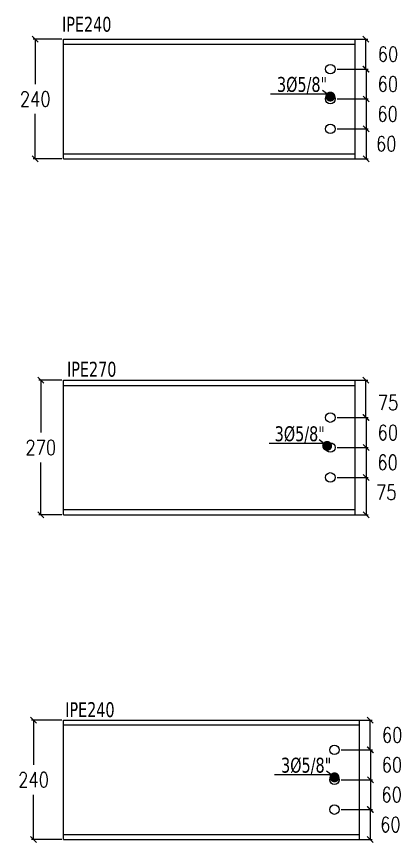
# Model space of a CAD drawing. Header units: millimetres. Extents: x -900 to 77642, y -21218 to 30657.
# Drawn here: x 1856 to 2633, y -11129 to -9470 of the extents above; entities that cross this region are included whole.
import ezdxf
from ezdxf.enums import TextEntityAlignment as Align

# ---------------------------------------------------------------- set-up
doc = ezdxf.new("R2010")
doc.units = ezdxf.units.MM
doc.header["$LTSCALE"] = 0.9
doc.layers.add('COTAS', color=8, linetype='Continuous')
doc.layers.add('PERFORACIONES', color=1, linetype='Continuous')
doc.styles.add('CNI_COTAS', font='romans.shx', dxfattribs={"width": 0.8})
doc.styles.add('VERDANA', font='verdana.ttf')
doc.dimstyles.new('1.1', dxfattribs={"dimscale": 0, "dimtxt": 15, "dimasz": 20, "dimexe": 2, "dimexo": 2, "dimgap": 7, "dimtad": 1, "dimdec": 0, "dimzin": 4, "dimdsep": 46, "dimtxsty": 'CNI_COTAS', "dimblk": 'DOTSMALL', "dimcen": 0, "dimclrd": 256, "dimclrt": 3, "dimadec": 0, "dimazin": 0, "dimtfac": 1, "dimtdec": 0, "dimtmove": 2, "dimatfit": 0, "dimldrblk": 'DOT', "dimfxl": 0.05, "dimtolj": 1, "dimtzin": 0, "dimarcsym": 1})
doc.dimstyles.new('1.4', dxfattribs={"dimscale": 0, "dimtxt": 30, "dimasz": 12, "dimexe": 4, "dimexo": 4, "dimgap": 15, "dimtad": 1, "dimdec": 0, "dimzin": 4, "dimdsep": 46, "dimtxsty": 'CNI_COTAS', "dimblk": 'OBLIQUE', "dimcen": -0.09, "dimclrd": 256, "dimclrt": 3, "dimadec": 0, "dimazin": 0, "dimtfac": 1, "dimtdec": 0, "dimtmove": 2, "dimatfit": 0, "dimldrblk": 'DOT', "dimfxl": 0.05, "dimtolj": 1, "dimtzin": 0, "dimarcsym": 0})

# ---------------------------------------------------------------- blocks, each defined once
blk = doc.blocks.new('_Oblique')
at = {"color": 0, "linetype": 'ByBlock', "lineweight": -2}
blk.add_line((-0.5, -0.5), (0.5, 0.5), dxfattribs=at)
blk = doc.blocks.new('*D704')
at = {"layer": 'COTAS', "color": 0, "lineweight": -2, "transparency": 16777216}
for p, q in [((1947, -9515.3), (1889.9, -9515.3)), ((1947, -9755.3), (1889.9, -9755.3))]:
    blk.add_line(p, q, dxfattribs=at)
at = {"layer": 'COTAS', "lineweight": -2, "transparency": 16777216}
for p, q in [((1893.9, -9515.3), (1893.9, -9605.3)), ((1893.9, -9755.3), (1893.9, -9665.3))]:
    blk.add_line(p, q, dxfattribs=at)
at = {"layer": 'Defpoints', "color": 0, "transparency": 16777216}
for p in [(1893.9, -9515.3), (1951, -9515.3), (1951, -9755.3)]:
    blk.add_point(p, dxfattribs=at)
at = {"layer": 'COTAS', "lineweight": -2, "transparency": 16777216, "xscale": 12, "yscale": 12, "zscale": 12}
for p, rotation in [((1893.9, -9515.3), 90), ((1893.9, -9755.3), 270)]:
    blk.add_blockref('_Oblique', p, dxfattribs=dict(at, rotation=rotation))
at = {"layer": 'COTAS', "color": 3, "transparency": 16777216, "insert": (1893.9, -9635.3), "char_height": 30, "attachment_point": 5, "rotation": 0.01, "style": 'CNI_COTAS'}
blk.add_mtext('\\A1;240', dxfattribs=at)
blk = doc.blocks.new('_Dot')
at = {"color": 0, "linetype": 'ByBlock', "lineweight": -2}
blk.add_line((-0.5, 0), (-1, 0), dxfattribs=at)
at = {"color": 0, "linetype": 'ByBlock', "const_width": 0.5}
blk.add_lwpolyline([(-0.25, 0, 1), (0.25, 0, 1)], format="xyb", close=True, dxfattribs=at)
blk = doc.blocks.new('_DotSmall')
at = {"color": 0, "linetype": 'ByBlock', "const_width": 0.5}
blk.add_lwpolyline([(-0.0625, 0, 1), (0.0625, 0, 1)], format="xyb", close=True, dxfattribs=at)
blk = doc.blocks.new('*D651')
at = {"layer": 'COTAS', "color": 0, "lineweight": -2, "transparency": 16777216}
for p, q in [((2499.5, -9575.3), (2562, -9575.3)), ((2499.5, -9635.3), (2562, -9635.3))]:
    blk.add_line(p, q, dxfattribs=at)
at = {"layer": 'COTAS', "lineweight": -2, "transparency": 16777216}
blk.add_line((2558, -9575.3), (2558, -9635.3), dxfattribs=at)
at = {"layer": 'Defpoints', "color": 0, "transparency": 16777216}
for p in [(2495.5, -9575.3), (2495.5, -9635.3), (2558, -9635.3)]:
    blk.add_point(p, dxfattribs=at)
at = {"layer": 'COTAS', "lineweight": -2, "transparency": 16777216, "xscale": 12, "yscale": 12, "zscale": 12}
for p, rotation in [((2558, -9575.3), 90), ((2558, -9635.3), 270)]:
    blk.add_blockref('_Oblique', p, dxfattribs=dict(at, rotation=rotation))
at = {"layer": 'COTAS', "color": 3, "transparency": 16777216, "insert": (2601.4, -9605.3), "char_height": 30, "attachment_point": 5, "rotation": 0.01, "style": 'CNI_COTAS'}
blk.add_mtext('\\A1;60', dxfattribs=at)
blk = doc.blocks.new('*D652')
at = {"layer": 'COTAS', "color": 0, "lineweight": -2, "transparency": 16777216}
for p, q in [((2499.5, -9635.3), (2562, -9635.3)), ((2499.5, -9695.3), (2562, -9695.3))]:
    blk.add_line(p, q, dxfattribs=at)
at = {"layer": 'COTAS', "lineweight": -2, "transparency": 16777216}
blk.add_line((2558, -9635.3), (2558, -9695.3), dxfattribs=at)
at = {"layer": 'Defpoints', "color": 0, "transparency": 16777216}
for p in [(2495.5, -9635.3), (2495.5, -9695.3), (2558, -9695.3)]:
    blk.add_point(p, dxfattribs=at)
at = {"layer": 'COTAS', "lineweight": -2, "transparency": 16777216, "xscale": 12, "yscale": 12, "zscale": 12}
for p, rotation in [((2558, -9635.3), 90), ((2558, -9695.3), 270)]:
    blk.add_blockref('_Oblique', p, dxfattribs=dict(at, rotation=rotation))
at = {"layer": 'COTAS', "color": 3, "transparency": 16777216, "insert": (2600.9, -9665.3), "char_height": 30, "attachment_point": 5, "rotation": 0.01, "style": 'CNI_COTAS'}
blk.add_mtext('\\A1;60', dxfattribs=at)
blk = doc.blocks.new('*D653')
at = {"layer": 'COTAS', "color": 0, "lineweight": -2, "transparency": 16777216}
for p, q in [((2499.5, -9695.3), (2561.9, -9695.3)), ((2499.5, -9755.3), (2561.9, -9755.3))]:
    blk.add_line(p, q, dxfattribs=at)
at = {"layer": 'COTAS', "lineweight": -2, "transparency": 16777216}
blk.add_line((2557.9, -9695.3), (2557.9, -9755.3), dxfattribs=at)
at = {"layer": 'Defpoints', "color": 0, "transparency": 16777216}
for p in [(2495.5, -9695.3), (2495.5, -9755.3), (2557.9, -9755.3)]:
    blk.add_point(p, dxfattribs=at)
at = {"layer": 'COTAS', "lineweight": -2, "transparency": 16777216, "xscale": 12, "yscale": 12, "zscale": 12}
for p, rotation in [((2557.9, -9695.3), 90), ((2557.9, -9755.3), 270)]:
    blk.add_blockref('_Oblique', p, dxfattribs=dict(at, rotation=rotation))
at = {"layer": 'COTAS', "color": 3, "transparency": 16777216, "insert": (2598.2, -9725.3), "char_height": 30, "attachment_point": 5, "rotation": 0.01, "style": 'CNI_COTAS'}
blk.add_mtext('\\A1;60', dxfattribs=at)
blk = doc.blocks.new('*D654')
at = {"layer": 'COTAS', "color": 0, "lineweight": -2, "transparency": 16777216}
for p, q in [((2499.5, -9515.3), (2561.5, -9515.3)), ((2499.5, -9575.3), (2561.5, -9575.3))]:
    blk.add_line(p, q, dxfattribs=at)
at = {"layer": 'COTAS', "lineweight": -2, "transparency": 16777216}
blk.add_line((2557.5, -9575.3), (2557.5, -9515.3), dxfattribs=at)
at = {"layer": 'Defpoints', "color": 0, "transparency": 16777216}
for p in [(2495.5, -9515.3), (2557.5, -9515.3), (2495.5, -9575.3)]:
    blk.add_point(p, dxfattribs=at)
at = {"layer": 'COTAS', "lineweight": -2, "transparency": 16777216, "xscale": 12, "yscale": 12, "zscale": 12}
for p, rotation in [((2557.5, -9515.3), 90), ((2557.5, -9575.3), 270)]:
    blk.add_blockref('_Oblique', p, dxfattribs=dict(at, rotation=rotation))
at = {"layer": 'COTAS', "color": 3, "transparency": 16777216, "insert": (2601.7, -9545.3), "char_height": 30, "attachment_point": 5, "rotation": 0.01, "style": 'CNI_COTAS'}
blk.add_mtext('\\A1;60', dxfattribs=at)
blk = doc.blocks.new('*D688')
at = {"layer": 'COTAS', "color": 0, "lineweight": -2, "transparency": 16777216}
for p, q in [((1947, -10200.3), (1901.1, -10200.3)), ((1947, -10470.3), (1901.1, -10470.3))]:
    blk.add_line(p, q, dxfattribs=at)
at = {"layer": 'COTAS', "lineweight": -2, "transparency": 16777216}
for p, q in [((1905.1, -10200.3), (1905.1, -10305.3)), ((1905.1, -10470.3), (1905.1, -10365.3))]:
    blk.add_line(p, q, dxfattribs=at)
at = {"layer": 'Defpoints', "color": 0, "transparency": 16777216}
for p in [(1905.1, -10200.3), (1951, -10200.3), (1951, -10470.3)]:
    blk.add_point(p, dxfattribs=at)
at = {"layer": 'COTAS', "lineweight": -2, "transparency": 16777216, "xscale": 12, "yscale": 12, "zscale": 12}
for p, rotation in [((1905.1, -10200.3), 90), ((1905.1, -10470.3), 270)]:
    blk.add_blockref('_Oblique', p, dxfattribs=dict(at, rotation=rotation))
at = {"layer": 'COTAS', "color": 3, "transparency": 16777216, "insert": (1905.1, -10335.3), "char_height": 30, "attachment_point": 5, "rotation": 0.01, "style": 'CNI_COTAS'}
blk.add_mtext('\\A1;270', dxfattribs=at)
blk = doc.blocks.new('*D655')
at = {"layer": 'COTAS', "color": 0, "lineweight": -2, "transparency": 16777216}
for p, q in [((2499.5, -10275.3), (2562, -10275.3)), ((2499.5, -10335.3), (2562, -10335.3))]:
    blk.add_line(p, q, dxfattribs=at)
at = {"layer": 'COTAS', "lineweight": -2, "transparency": 16777216}
blk.add_line((2558, -10275.3), (2558, -10335.3), dxfattribs=at)
at = {"layer": 'Defpoints', "color": 0, "transparency": 16777216}
for p in [(2495.5, -10275.3), (2495.5, -10335.3), (2558, -10335.3)]:
    blk.add_point(p, dxfattribs=at)
at = {"layer": 'COTAS', "lineweight": -2, "transparency": 16777216, "xscale": 12, "yscale": 12, "zscale": 12}
for p, rotation in [((2558, -10275.3), 90), ((2558, -10335.3), 270)]:
    blk.add_blockref('_Oblique', p, dxfattribs=dict(at, rotation=rotation))
at = {"layer": 'COTAS', "color": 3, "transparency": 16777216, "insert": (2601.4, -10305.3), "char_height": 30, "attachment_point": 5, "rotation": 0.01, "style": 'CNI_COTAS'}
blk.add_mtext('\\A1;60', dxfattribs=at)
blk = doc.blocks.new('*D656')
at = {"layer": 'COTAS', "color": 0, "lineweight": -2, "transparency": 16777216}
for p, q in [((2499.5, -10335.3), (2562, -10335.3)), ((2499.5, -10395.3), (2562, -10395.3))]:
    blk.add_line(p, q, dxfattribs=at)
at = {"layer": 'COTAS', "lineweight": -2, "transparency": 16777216}
blk.add_line((2558, -10335.3), (2558, -10395.3), dxfattribs=at)
at = {"layer": 'Defpoints', "color": 0, "transparency": 16777216}
for p in [(2495.5, -10335.3), (2495.5, -10395.3), (2558, -10395.3)]:
    blk.add_point(p, dxfattribs=at)
at = {"layer": 'COTAS', "lineweight": -2, "transparency": 16777216, "xscale": 12, "yscale": 12, "zscale": 12}
for p, rotation in [((2558, -10335.3), 90), ((2558, -10395.3), 270)]:
    blk.add_blockref('_Oblique', p, dxfattribs=dict(at, rotation=rotation))
at = {"layer": 'COTAS', "color": 3, "transparency": 16777216, "insert": (2600.9, -10365.3), "char_height": 30, "attachment_point": 5, "rotation": 0.01, "style": 'CNI_COTAS'}
blk.add_mtext('\\A1;60', dxfattribs=at)
blk = doc.blocks.new('*D657')
at = {"layer": 'COTAS', "color": 0, "lineweight": -2, "transparency": 16777216}
for p, q in [((2499.5, -10395.3), (2561.9, -10395.3)), ((2499.5, -10470.3), (2561.9, -10470.3))]:
    blk.add_line(p, q, dxfattribs=at)
at = {"layer": 'COTAS', "lineweight": -2, "transparency": 16777216}
blk.add_line((2557.9, -10395.3), (2557.9, -10470.3), dxfattribs=at)
at = {"layer": 'Defpoints', "color": 0, "transparency": 16777216}
for p in [(2495.5, -10395.3), (2495.5, -10470.3), (2557.9, -10470.3)]:
    blk.add_point(p, dxfattribs=at)
at = {"layer": 'COTAS', "lineweight": -2, "transparency": 16777216, "xscale": 12, "yscale": 12, "zscale": 12}
for p, rotation in [((2557.9, -10395.3), 90), ((2557.9, -10470.3), 270)]:
    blk.add_blockref('_Oblique', p, dxfattribs=dict(at, rotation=rotation))
at = {"layer": 'COTAS', "color": 3, "transparency": 16777216, "insert": (2598.2, -10425.3), "char_height": 30, "attachment_point": 5, "rotation": 0.01, "style": 'CNI_COTAS'}
blk.add_mtext('\\A1;75', dxfattribs=at)
blk = doc.blocks.new('*D658')
at = {"layer": 'COTAS', "color": 0, "lineweight": -2, "transparency": 16777216}
for p, q in [((2499.5, -10200.3), (2561.5, -10200.3)), ((2499.5, -10275.3), (2561.5, -10275.3))]:
    blk.add_line(p, q, dxfattribs=at)
at = {"layer": 'COTAS', "lineweight": -2, "transparency": 16777216}
blk.add_line((2557.5, -10275.3), (2557.5, -10200.3), dxfattribs=at)
at = {"layer": 'Defpoints', "color": 0, "transparency": 16777216}
for p in [(2495.5, -10200.3), (2557.5, -10200.3), (2495.5, -10275.3)]:
    blk.add_point(p, dxfattribs=at)
at = {"layer": 'COTAS', "lineweight": -2, "transparency": 16777216, "xscale": 12, "yscale": 12, "zscale": 12}
for p, rotation in [((2557.5, -10200.3), 90), ((2557.5, -10275.3), 270)]:
    blk.add_blockref('_Oblique', p, dxfattribs=dict(at, rotation=rotation))
at = {"layer": 'COTAS', "color": 3, "transparency": 16777216, "insert": (2601.7, -10245.3), "char_height": 30, "attachment_point": 5, "rotation": 0.01, "style": 'CNI_COTAS'}
blk.add_mtext('\\A1;75', dxfattribs=at)
blk = doc.blocks.new('*D695')
at = {"layer": 'COTAS', "color": 0, "lineweight": -2, "transparency": 16777216}
for p, q in [((1947, -10882.7), (1886.5, -10882.7)), ((1947, -11122.7), (1886.5, -11122.7))]:
    blk.add_line(p, q, dxfattribs=at)
at = {"layer": 'COTAS', "lineweight": -2, "transparency": 16777216}
for p, q in [((1890.5, -10882.7), (1890.5, -10972.7)), ((1890.5, -11122.7), (1890.5, -11032.7))]:
    blk.add_line(p, q, dxfattribs=at)
at = {"layer": 'Defpoints', "color": 0, "transparency": 16777216}
for p in [(1890.5, -10882.7), (1951, -10882.7), (1951, -11122.7)]:
    blk.add_point(p, dxfattribs=at)
at = {"layer": 'COTAS', "lineweight": -2, "transparency": 16777216, "xscale": 12, "yscale": 12, "zscale": 12}
for p, rotation in [((1890.5, -10882.7), 90), ((1890.5, -11122.7), 270)]:
    blk.add_blockref('_Oblique', p, dxfattribs=dict(at, rotation=rotation))
at = {"layer": 'COTAS', "color": 3, "transparency": 16777216, "insert": (1890.5, -11002.7), "char_height": 30, "attachment_point": 5, "rotation": 0.01, "style": 'CNI_COTAS'}
blk.add_mtext('\\A1;240', dxfattribs=at)
blk = doc.blocks.new('*D644')
at = {"layer": 'COTAS', "color": 0, "lineweight": -2, "transparency": 16777216}
for p, q in [((2507.8, -10942.7), (2570.3, -10942.7)), ((2507.8, -11002.7), (2570.3, -11002.7))]:
    blk.add_line(p, q, dxfattribs=at)
at = {"layer": 'COTAS', "lineweight": -2, "transparency": 16777216}
blk.add_line((2566.3, -10942.7), (2566.3, -11002.7), dxfattribs=at)
at = {"layer": 'Defpoints', "color": 0, "transparency": 16777216}
for p in [(2503.8, -10942.7), (2503.8, -11002.7), (2566.3, -11002.7)]:
    blk.add_point(p, dxfattribs=at)
at = {"layer": 'COTAS', "lineweight": -2, "transparency": 16777216, "xscale": 12, "yscale": 12, "zscale": 12}
for p, rotation in [((2566.3, -10942.7), 90), ((2566.3, -11002.7), 270)]:
    blk.add_blockref('_Oblique', p, dxfattribs=dict(at, rotation=rotation))
at = {"layer": 'COTAS', "color": 3, "transparency": 16777216, "insert": (2609.6, -10972.7), "char_height": 30, "attachment_point": 5, "rotation": 0.01, "style": 'CNI_COTAS'}
blk.add_mtext('\\A1;60', dxfattribs=at)
blk = doc.blocks.new('*D645')
at = {"layer": 'COTAS', "color": 0, "lineweight": -2, "transparency": 16777216}
for p, q in [((2507.8, -11002.7), (2570.3, -11002.7)), ((2507.8, -11062.7), (2570.3, -11062.7))]:
    blk.add_line(p, q, dxfattribs=at)
at = {"layer": 'COTAS', "lineweight": -2, "transparency": 16777216}
blk.add_line((2566.3, -11002.7), (2566.3, -11062.7), dxfattribs=at)
at = {"layer": 'Defpoints', "color": 0, "transparency": 16777216}
for p in [(2503.8, -11002.7), (2503.8, -11062.7), (2566.3, -11062.7)]:
    blk.add_point(p, dxfattribs=at)
at = {"layer": 'COTAS', "lineweight": -2, "transparency": 16777216, "xscale": 12, "yscale": 12, "zscale": 12}
for p, rotation in [((2566.3, -11002.7), 90), ((2566.3, -11062.7), 270)]:
    blk.add_blockref('_Oblique', p, dxfattribs=dict(at, rotation=rotation))
at = {"layer": 'COTAS', "color": 3, "transparency": 16777216, "insert": (2609.1, -11032.7), "char_height": 30, "attachment_point": 5, "rotation": 0.01, "style": 'CNI_COTAS'}
blk.add_mtext('\\A1;60', dxfattribs=at)
blk = doc.blocks.new('*D646')
at = {"layer": 'COTAS', "color": 0, "lineweight": -2, "transparency": 16777216}
for p, q in [((2507.8, -11062.7), (2570.2, -11062.7)), ((2507.8, -11122.7), (2570.2, -11122.7))]:
    blk.add_line(p, q, dxfattribs=at)
at = {"layer": 'COTAS', "lineweight": -2, "transparency": 16777216}
blk.add_line((2566.2, -11062.7), (2566.2, -11122.7), dxfattribs=at)
at = {"layer": 'Defpoints', "color": 0, "transparency": 16777216}
for p in [(2503.8, -11062.7), (2503.8, -11122.7), (2566.2, -11122.7)]:
    blk.add_point(p, dxfattribs=at)
at = {"layer": 'COTAS', "lineweight": -2, "transparency": 16777216, "xscale": 12, "yscale": 12, "zscale": 12}
for p, rotation in [((2566.2, -11062.7), 90), ((2566.2, -11122.7), 270)]:
    blk.add_blockref('_Oblique', p, dxfattribs=dict(at, rotation=rotation))
at = {"layer": 'COTAS', "color": 3, "transparency": 16777216, "insert": (2606.5, -11092.7), "char_height": 30, "attachment_point": 5, "rotation": 0.01, "style": 'CNI_COTAS'}
blk.add_mtext('\\A1;60', dxfattribs=at)
blk = doc.blocks.new('*D647')
at = {"layer": 'COTAS', "color": 0, "lineweight": -2, "transparency": 16777216}
for p, q in [((2507.8, -10882.7), (2569.8, -10882.7)), ((2507.8, -10942.7), (2569.8, -10942.7))]:
    blk.add_line(p, q, dxfattribs=at)
at = {"layer": 'COTAS', "lineweight": -2, "transparency": 16777216}
blk.add_line((2565.8, -10942.7), (2565.8, -10882.7), dxfattribs=at)
at = {"layer": 'Defpoints', "color": 0, "transparency": 16777216}
for p in [(2503.8, -10882.7), (2565.8, -10882.7), (2503.8, -10942.7)]:
    blk.add_point(p, dxfattribs=at)
at = {"layer": 'COTAS', "lineweight": -2, "transparency": 16777216, "xscale": 12, "yscale": 12, "zscale": 12}
for p, rotation in [((2565.8, -10882.7), 90), ((2565.8, -10942.7), 270)]:
    blk.add_blockref('_Oblique', p, dxfattribs=dict(at, rotation=rotation))
at = {"layer": 'COTAS', "color": 3, "transparency": 16777216, "insert": (2610, -10912.7), "char_height": 30, "attachment_point": 5, "rotation": 0.01, "style": 'CNI_COTAS'}
blk.add_mtext('\\A1;60', dxfattribs=at)

msp = doc.modelspace()

# ---------------------------------------------------------------- linework, layer by layer
at = {"color": 2, "linetype": 'Continuous'}
for p, q in [((1951, -9755.3), (1951, -9515.3)), ((1951, -9515.3), (2536, -9515.3)), ((2536, -9755.3), (2536, -9515.3)), ((1951, -9525.1), (2536, -9525.1)), ((1951, -9745.5), (2536, -9745.5)), ((1951, -9755.3), (2536, -9755.3)), ((1951, -10470.3), (1951, -10200.3)), ((1951, -10200.3), (2536, -10200.3)), ((2536, -10470.3), (2536, -10200.3)), ((1951, -10210.5), (2536, -10210.5)), ((1951, -10460.1), (2536, -10460.1)), ((1951, -10470.3), (2536, -10470.3))]:
    msp.add_line(p, q, dxfattribs=at)
at = {"color": 2}
for p, q in [((1951, -11122.7), (1951, -10882.7)), ((1951, -10882.7), (2544.3, -10882.7)), ((2544.3, -11112.9), (2544.3, -10882.7)), ((1951, -10892.5), (2544.3, -10892.5)), ((1951, -11112.9), (2544.3, -11112.9)), ((2544.3, -11122.7), (2544.3, -11102.9)), ((1951, -11122.7), (2544.3, -11122.7))]:
    msp.add_line(p, q, dxfattribs=at)
at = {"layer": 'PERFORACIONES'}
for centre in [(2486, -9575.3), (2486, -9635.3), (2486, -9695.3), (2486, -10275.3), (2486, -10335.3), (2486, -10395.3), (2494.3, -10942.7), (2494.3, -11002.7), (2494.3, -11062.7)]:
    msp.add_circle(centre, 9.5, dxfattribs=at)

# ---------------------------------------------------------------- texts
at = {"color": 96, "style": 'VERDANA', "width": 0.7}
for s, p in [('IPE240', (1997.3, -9485.2)), ('3%%C5/8"', (2429.3, -9606)), ('IPE270', (2007.3, -10178.1)), ('3%%C5/8"', (2424.7, -10307.7)), ('IPE240', (2003.6, -10861.9)), ('3%%C5/8"', (2437.5, -10973.4))]:
    msp.add_text(s, height=30, dxfattribs=at).set_placement(p, align=Align.MIDDLE_CENTER)

# ---------------------------------------------------------------- dimensions: what is measured, and where the dimension line sits
at = {"layer": 'COTAS'}
for base, p1, p2, picture, middle in [((1893.9, -9515.3), (1951, -9755.3), (1951, -9515.3), '*D704', (1893.9, -9635.3)), ((1905.1, -10200.3), (1951, -10470.3), (1951, -10200.3), '*D688', (1905.1, -10335.3)), ((1890.5, -10882.7), (1951, -11122.7), (1951, -10882.7), '*D695', (1890.5, -11002.7))]:
    dim = msp.add_linear_dim(base=base, p1=p1, p2=p2, angle=90, dimstyle='1.4', override={"dimscale": 1}, dxfattribs=at)
    dim.commit()
    dim.dimension.update_dxf_attribs({"geometry": picture, "text_midpoint": middle, "text_rotation": 0.01})
for base, p1, p2, picture, middle in [((2557.5, -9515.3), (2495.5, -9575.3), (2495.5, -9515.3), '*D654', (2601.7, -9545.3)), ((2558, -9635.3), (2495.5, -9575.3), (2495.5, -9635.3), '*D651', (2601.4, -9605.3)), ((2558, -9695.3), (2495.5, -9635.3), (2495.5, -9695.3), '*D652', (2600.9, -9665.3)), ((2557.9, -9755.3), (2495.5, -9695.3), (2495.5, -9755.3), '*D653', (2598.2, -9725.3)), ((2557.5, -10200.3), (2495.5, -10275.3), (2495.5, -10200.3), '*D658', (2601.7, -10245.3)), ((2558, -10335.3), (2495.5, -10275.3), (2495.5, -10335.3), '*D655', (2601.4, -10305.3)), ((2558, -10395.3), (2495.5, -10335.3), (2495.5, -10395.3), '*D656', (2600.9, -10365.3)), ((2557.9, -10470.3), (2495.5, -10395.3), (2495.5, -10470.3), '*D657', (2598.2, -10425.3)), ((2565.8, -10882.7), (2503.8, -10942.7), (2503.8, -10882.7), '*D647', (2610, -10912.7)), ((2566.3, -11002.7), (2503.8, -10942.7), (2503.8, -11002.7), '*D644', (2609.6, -10972.7)), ((2566.3, -11062.7), (2503.8, -11002.7), (2503.8, -11062.7), '*D645', (2609.1, -11032.7)), ((2566.2, -11122.7), (2503.8, -11062.7), (2503.8, -11122.7), '*D646', (2606.5, -11092.7))]:
    dim = msp.add_linear_dim(base=base, p1=p1, p2=p2, angle=90, dimstyle='1.4', override={"dimscale": 1}, dxfattribs=at)
    dim.commit()
    dim.dimension.update_dxf_attribs({"geometry": picture, "text_midpoint": middle, "dimtype": 160, "text_rotation": 0.01})

# ---------------------------------------------------------------- leaders
for points in [[(2486, -9630.4), (2479.8, -9625.5), (2366, -9625.4)], [(2479.6, -10332.1), (2473.4, -10327.2), (2363.6, -10327.2)], [(2494.3, -10997.8), (2488, -10992.9), (2374.3, -10992.8)]]:
    msp.add_leader(points, dimstyle='1.1', override={"dimscale": 1}, dxfattribs=at)

doc.saveas('drawing.dxf')
